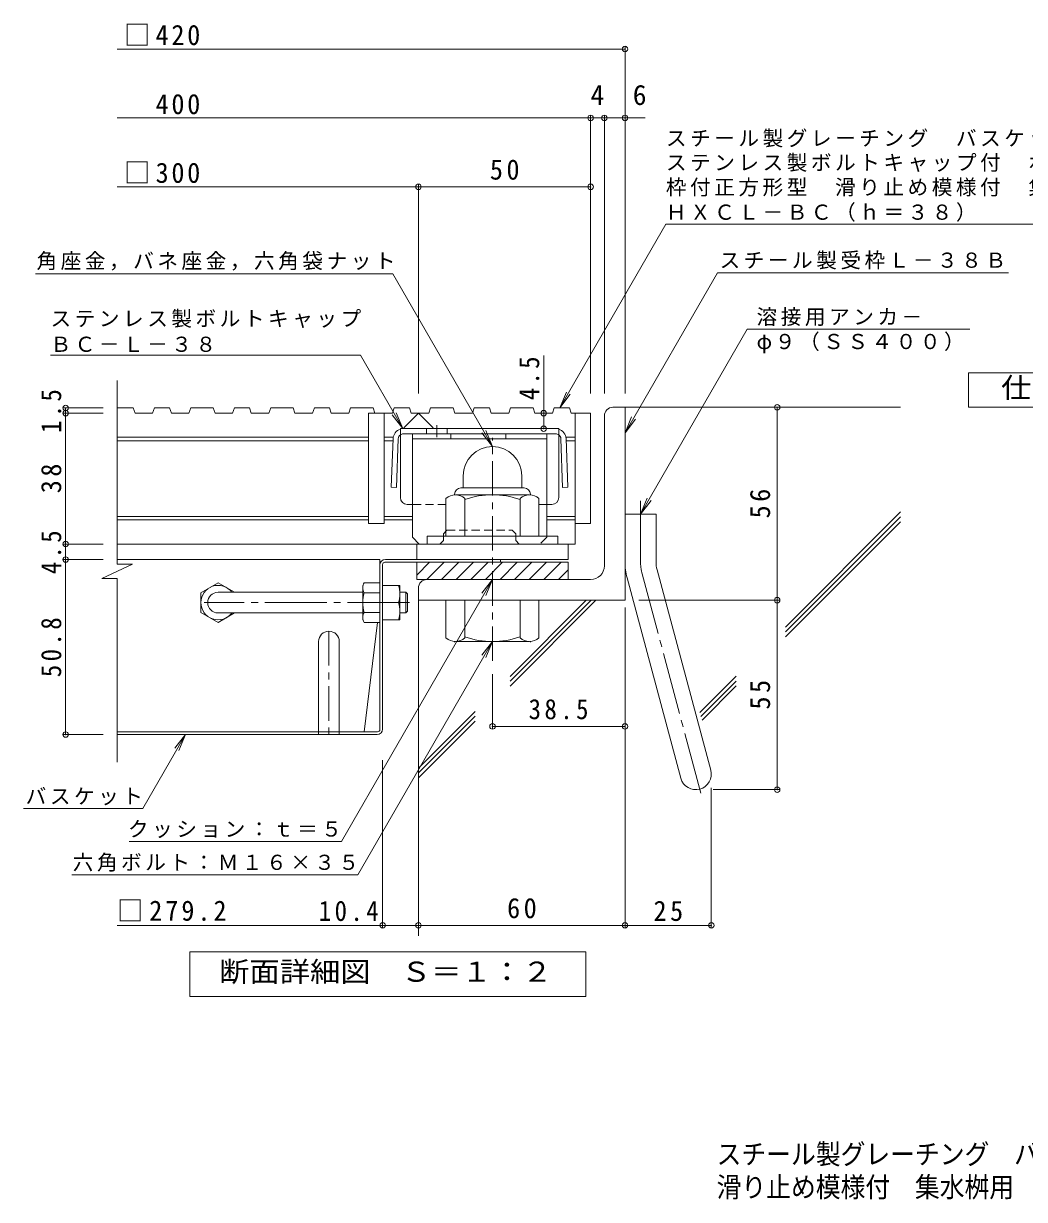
# Model space of a CAD drawing. Units: millimetres on the paper, enlarged 4 times, with parts at other scales. Extents: x -1070 to 1083, y -788 to 718.
# Drawn here: x -607 to -25, y -788 to -105 of the extents above; entities that cross this region are included whole.
import ezdxf
from ezdxf.enums import TextEntityAlignment as Align

# ---------------------------------------------------------------- set-up
doc = ezdxf.new("R2010")
doc.units = ezdxf.units.MM
doc.header["$LTSCALE"] = 4
doc.header["$PDMODE"] = 32
doc.header["$PDSIZE"] = 3.2
for name, pattern in [('CHAIN1', [8, 5, -1, 1, -1]), ('CHAIN2', [12, 9, -1, 1, -1]), ('DASHED1', [1.8, 1.2, -0.6])]:
    doc.linetypes.add(name, pattern=pattern)
for name, color, linetype, lineweight in [('D-1', 2, 'Continuous', 9), ('D-2', 3, 'Continuous', 9), ('D-4', 7, 'Continuous', 9), ('D-5', 7, 'Continuous', 9), ('D-6', 6, 'Continuous', 5), ('D-7', 2, 'Continuous', 9), ('D-8', 4, 'Continuous', 9), ('D-9', 2, 'Continuous', 9), ('D-B', 2, 'Continuous', 9)]:
    doc.layers.add(name, color=color, linetype=linetype, lineweight=lineweight)
doc.layers.add('F-0_F-0ﾚｲﾔ', color=2, linetype='Continuous')
doc.layers.add('F-F_F-Fﾚｲﾔ', color=2, linetype='Continuous')
doc.styles.add('ＭＳ ゴシック', font='')
doc.styles.get('ＭＳ ゴシック').set_extended_font_data('MS Gothic')

msp = doc.modelspace()

# ---------------------------------------------------------------- linework, layer by layer
at = {"layer": 'D-1'}
for p, q in [((-269.202, -419.934), (-269.202, -332.934)), ((-264.203, -327.934), (-257.203, -327.934)), ((-257.203, -439.934), (-257.203, -327.934)), ((-351.203, -367.734), (-351.203, -374.734)), ((-317.202, -367.714), (-317.202, -374.734)), ((-352.603, -374.734), (-315.802, -374.734)), ((-361.203, -402.734), (-361.203, -380.811)), ((-356.202, -378.334), (-356.202, -378.734)), ((-312.702, -378.734), (-355.703, -378.734)), ((-350.203, -402.734), (-350.203, -380.811)), ((-318.202, -402.734), (-318.202, -380.811)), ((-312.203, -378.334), (-312.203, -378.734)), ((-307.202, -402.734), (-307.202, -380.811)), ((-257.203, -389.934), (-239.202, -389.934)), ((-239.202, -417.564), (-239.202, -389.934)), ((-372.203, -407.334), (-372.203, -402.734)), ((-378.203, -427.934), (-378.203, -417.934)), ((-378.203, -425.407), (-370.73, -417.934)), ((-378.203, -417.934), (-290.203, -417.934)), ((-372.245, -427.934), (-362.245, -417.934)), ((-363.759, -427.934), (-353.759, -417.934)), ((-355.274, -427.934), (-345.274, -417.934)), ((-346.789, -427.934), (-336.789, -417.934)), ((-338.304, -427.934), (-328.304, -417.934)), ((-329.818, -427.934), (-319.818, -417.934)), ((-321.333, -427.934), (-311.333, -417.934)), ((-312.848, -427.934), (-302.848, -417.934)), ((-304.363, -427.934), (-294.363, -417.934)), ((-295.877, -427.934), (-290.203, -422.26)), ((-290.203, -427.934), (-290.203, -417.934)), ((-238.589, -422.223), (-207.405, -538.604)), ((-277.203, -427.934), (-378.203, -427.934)), ((-255.976, -426.882), (-224.791, -543.263)), ((-377.202, -432.934), (-377.202, -439.934)), ((-257.203, -439.934), (-377.202, -439.934)), ((-361.203, -439.934), (-361.203, -461.857)), ((-350.203, -439.934), (-350.203, -461.857)), ((-318.202, -439.934), (-318.202, -461.857)), ((-307.202, -439.934), (-307.202, -461.857)), ((-356.202, -464.334), (-356.202, -463.934)), ((-312.702, -463.934), (-355.703, -463.934)), ((-312.203, -464.334), (-312.203, -463.934))]:
    msp.add_line(p, q, dxfattribs=at)
at = {"layer": 'D-1', "linetype": 'CHAIN1'}
msp.add_line((-334.202, -475.141), (-334.202, -345.731), dxfattribs=at)
at = {"layer": 'D-1', "linetype": 'CHAIN2'}
for p, q in [((-248.203, -417.564), (-248.203, -382.324)), ((-247.283, -424.552), (-212.36, -554.885))]:
    msp.add_line(p, q, dxfattribs=at)
at = {"layer": 'D-1', "color": 3}
for p, q in [((-409.602, -435.334), (-493.602, -435.334)), ((-409.602, -447.334), (-493.602, -447.334))]:
    msp.add_line(p, q, dxfattribs=at)
at = {"layer": 'D-1', "color": 3, "linetype": 'CHAIN2'}
msp.add_line((-382.402, -441.334), (-501.602, -441.334), dxfattribs=at)
at = {"layer": 'D-1'}
msp.add_lwpolyline([(-296.203, -407.334), (-296.203, -402.734), (-372.203, -402.734)], dxfattribs=at)
for centre, radius, start, end in [((-264.203, -332.934), 5, 90, 180), ((-334.202, -367.734), 17, 0.06746, 180), ((-352.603, -378.334), 3.6, 90, 180), ((-315.802, -378.334), 3.6, 0, 90), ((-355.703, -387.054), 8.32, 48.62012, 131.38165), ((-334.202, -426.734), 48, 70.52881, 109.47119), ((-312.702, -387.054), 8.32, 48.61835, 131.37988), ((-277.203, -419.934), 8, 270, 0), ((-221.203, -417.564), 36, 180, 195), ((-221.203, -417.564), 18, 180, 195.00002), ((-372.203, -432.934), 5, 90, 180), ((-355.703, -455.614), 8.32, 228.61835, 311.37988), ((-334.202, -415.934), 48, 250.52881, 289.47119), ((-312.702, -455.614), 8.32, 228.62012, 311.38165), ((-216.098, -540.934), 9, 195.00014, 14.99991)]:
    msp.add_arc(centre, radius, start, end, dxfattribs=at)
at = {"layer": 'D-1', "linetype": 'CHAIN2'}
msp.add_arc((-221.203, -417.564), 27, 180, 194.99995, dxfattribs=at)
at = {"layer": 'D-1', "color": 3}
msp.add_arc((-493.602, -441.334), 6, 90, 270, dxfattribs=at)
at = {"layer": 'D-2'}
for p, q in [((-552.27, -418.993), (-552.27, -312.334)), ((-542.862, -328.334), (-552.27, -328.334)), ((-542.862, -328.334), (-541.839, -331.334)), ((-531.613, -331.334), (-541.839, -331.334)), ((-530.59, -328.334), (-531.613, -331.334)), ((-521.775, -328.334), (-530.59, -328.334)), ((-521.775, -328.334), (-520.753, -331.334)), ((-510.527, -331.334), (-520.753, -331.334)), ((-509.504, -328.334), (-510.527, -331.334)), ((-496.409, -328.334), (-509.504, -328.334)), ((-496.409, -328.334), (-495.386, -331.334)), ((-485.16, -331.334), (-495.386, -331.334)), ((-484.137, -328.334), (-485.16, -331.334)), ((-475.323, -328.334), (-484.137, -328.334)), ((-475.323, -328.334), (-474.3, -331.334)), ((-464.073, -331.334), (-474.3, -331.334)), ((-463.051, -328.334), (-464.073, -331.334)), ((-449.957, -328.334), (-463.051, -328.334)), ((-449.957, -328.334), (-448.933, -331.334)), ((-438.707, -331.334), (-448.933, -331.334)), ((-437.685, -328.334), (-438.707, -331.334)), ((-428.87, -328.334), (-437.685, -328.334)), ((-428.87, -328.334), (-427.847, -331.334)), ((-417.621, -331.334), (-427.847, -331.334)), ((-416.598, -328.334), (-417.621, -331.334)), ((-403.504, -328.334), (-416.598, -328.334)), ((-403.504, -328.334), (-402.481, -331.334)), ((-397.202, -331.334), (-397.202, -395.334)), ((-391.232, -328.334), (-392.255, -331.334)), ((-382.417, -328.334), (-391.232, -328.334)), ((-385.688, -339.819), (-377.203, -331.334)), ((-382.417, -328.334), (-381.394, -331.334)), ((-371.168, -331.334), (-381.394, -331.334)), ((-377.203, -331.334), (-368.718, -339.819)), ((-370.145, -328.334), (-371.168, -331.334)), ((-357.051, -328.334), (-370.145, -328.334)), ((-357.051, -328.334), (-356.028, -331.334)), ((-345.802, -331.334), (-356.028, -331.334)), ((-344.779, -328.334), (-345.802, -331.334)), ((-335.965, -328.334), (-344.779, -328.334)), ((-335.965, -328.334), (-334.942, -331.334)), ((-324.715, -331.334), (-334.942, -331.334)), ((-323.693, -328.334), (-324.715, -331.334)), ((-310.598, -328.334), (-323.693, -328.334)), ((-310.598, -328.334), (-309.575, -331.334)), ((-299.349, -331.334), (-309.575, -331.334)), ((-298.326, -328.334), (-299.349, -331.334)), ((-289.512, -328.334), (-298.326, -328.334)), ((-289.512, -328.334), (-288.489, -331.334)), ((-277.203, -331.334), (-288.489, -331.334)), ((-286.203, -331.334), (-286.203, -407.334)), ((-385.173, -340.334), (-385.688, -339.819)), ((-368.718, -339.819), (-369.232, -340.334)), ((-406.202, -345.334), (-552.27, -345.334)), ((-406.202, -347.334), (-552.27, -347.334)), ((-392.076, -345.334), (-397.202, -345.334)), ((-392.15, -347.334), (-397.202, -347.334)), ((-286.203, -345.334), (-291.329, -345.334)), ((-286.203, -347.334), (-291.255, -347.334)), ((-406.202, -391.334), (-552.27, -391.334)), ((-406.202, -393.334), (-552.27, -393.334)), ((-397.202, -395.334), (-406.202, -395.334)), ((-380.702, -391.334), (-397.202, -391.334)), ((-380.702, -393.334), (-397.202, -393.334)), ((-286.203, -391.334), (-302.702, -391.334)), ((-286.203, -393.334), (-302.702, -393.334)), ((-286.203, -407.334), (-552.27, -407.334)), ((-378.203, -416.334), (-378.203, -407.334)), ((-290.203, -416.334), (-290.203, -407.334)), ((-290.203, -416.334), (-378.203, -416.334)), ((-561.116, -427.275), (-543.277, -418.993)), ((-543.277, -418.993), (-552.27, -418.993)), ((-561.116, -427.275), (-552.27, -427.275)), ((-552.27, -533.934), (-552.27, -427.275))]:
    msp.add_line(p, q, dxfattribs=at)
for points in [[(-392.255, -331.334), (-406.202, -331.334), (-406.202, -395.334)], [(-277.203, -331.334), (-277.203, -395.334), (-286.203, -395.334)]]:
    msp.add_lwpolyline(points, dxfattribs=at)
at = {"layer": 'D-4'}
for p, q in [((-552.27, -119.934), (-257.202, -119.934)), ((-257.202, -319.934), (-257.202, -118.734)), ((-552.27, -159.934), (-245.456, -159.934)), ((-277.202, -319.934), (-277.202, -158.734)), ((-269.202, -319.934), (-269.202, -158.734)), ((-552.27, -199.934), (-277.202, -199.934)), ((-377.202, -319.934), (-377.202, -198.734)), ((-304.462, -331.334), (-304.462, -297.834)), ((-583.356, -328.334), (-560.27, -328.334)), ((-583.356, -331.334), (-560.27, -331.334)), ((-582.156, -328.334), (-582.156, -331.334)), ((-582.156, -331.334), (-582.156, -407.334)), ((-304.462, -340.334), (-304.462, -331.334)), ((-168.783, -439.934), (-168.783, -327.934)), ((-583.356, -407.334), (-560.27, -407.334)), ((-582.156, -407.334), (-582.156, -416.334)), ((-583.356, -416.334), (-560.27, -416.334)), ((-582.156, -416.334), (-582.156, -517.934)), ((-249.203, -439.934), (-167.583, -439.934)), ((-168.783, -549.934), (-168.783, -439.934)), ((-257.202, -444.109), (-257.202, -629.934)), ((-334.202, -482.946), (-334.202, -514.406)), ((-583.356, -517.934), (-560.27, -517.934)), ((-334.202, -513.206), (-257.202, -513.206)), ((-398.002, -629.934), (-398.002, -532.734)), ((-207.098, -629.934), (-207.098, -548.934)), ((-206.098, -549.934), (-167.583, -549.934)), ((-398.002, -628.734), (-552.27, -628.734)), ((-377.202, -628.734), (-398.002, -628.734))]:
    msp.add_line(p, q, dxfattribs=at)
msp.add_lwpolyline([(-377.202, -628.734), (-257.202, -628.734), (-207.098, -628.734)], dxfattribs=at)
for p in [(-257.202, -119.934), (-277.202, -159.934), (-269.202, -159.934), (-257.202, -159.934), (-377.202, -199.934), (-277.202, -199.934), (-582.156, -328.334), (-168.783, -327.934), (-582.156, -331.334), (-304.462, -331.334), (-304.462, -340.334), (-582.156, -407.334), (-582.156, -416.334), (-168.783, -439.934), (-334.202, -513.206), (-257.202, -513.206), (-582.156, -517.934), (-168.783, -549.934), (-398.002, -628.734), (-377.202, -628.734), (-257.202, -628.734), (-207.098, -628.734)]:
    msp.add_point(p, dxfattribs=at)
at = {"layer": 'D-5'}
for p, q in [((-233.476, -221.599), (-295.1, -328.334)), ((-233.476, -221.599), (58.524, -221.599)), ((-599.71, -250.448), (-392.103, -250.448)), ((-203.568, -249.804), (-34.441, -249.804)), ((-186.273, -282.669), (-56.815, -282.669)), ((-590.95, -297.747), (-410.95, -297.747)), ((-410.95, -297.747), (-386.362, -340.334)), ((-295.1, -328.334), (-291.273, -319.095)), ((-295.1, -328.334), (-289.012, -320.4)), ((-386.362, -340.334), (-392.45, -332.401)), ((-386.362, -340.334), (-390.189, -331.095)), ((-257.202, -342.701), (-253.375, -333.462)), ((-334.202, -350.734), (-340.29, -342.801)), ((-248.202, -389.934), (-242.115, -382)), ((-334.202, -427.934), (-421.964, -579.941)), ((-334.202, -427.934), (-340.29, -435.867)), ((-334.202, -427.934), (-338.029, -437.173)), ((-334.202, -463.934), (-338.029, -473.173)), ((-512.55, -517.934), (-518.638, -525.867)), ((-512.55, -517.934), (-516.377, -527.172)), ((-545.312, -579.941), (-421.964, -579.941)), ((-578.651, -599.406), (-412.417, -599.406))]:
    msp.add_line(p, q, dxfattribs=at)
at = {"layer": 'D-5', "color": 2}
for p, q in [((-57.775, -307.934), (32.224, -307.934)), ((-57.775, -327.934), (-57.775, -307.934)), ((32.224, -327.934), (-57.775, -327.934)), ((-510, -644), (-279.999, -644)), ((-510, -670), (-510, -644)), ((-279.999, -644), (-279.999, -670)), ((-279.999, -670), (-510, -670))]:
    msp.add_line(p, q, dxfattribs=at)
at = {"layer": 'D-5'}
for points in [[(-392.103, -250.448), (-334.202, -350.734), (-338.029, -341.495)], [(-203.568, -249.804), (-257.202, -342.701), (-251.115, -334.767)], [(-186.273, -282.669), (-248.202, -389.934), (-244.375, -380.695)], [(-412.417, -599.406), (-334.202, -463.934), (-340.29, -471.867)], [(-606.627, -560.941), (-537.38, -560.941), (-512.55, -517.934)]]:
    msp.add_lwpolyline(points, dxfattribs=at)
at = {"layer": 'D-6'}
for p, q in [((-257.202, -327.934), (-97.202, -327.934)), ((-164.052, -455.539), (-97.202, -388.689)), ((-164.052, -458.366), (-97.202, -391.515)), ((-164.052, -461.195), (-97.202, -394.345)), ((-377.202, -439.934), (-377.202, -634.734)), ((-323.993, -484.194), (-279.732, -439.934)), ((-323.993, -489.851), (-274.075, -439.934)), ((-323.993, -487.022), (-276.905, -439.934)), ((-213.684, -505.17), (-192.552, -484.038)), ((-213.086, -507.4), (-192.552, -486.865)), ((-212.488, -509.631), (-192.552, -489.694)), ((-377.202, -537.403), (-344.279, -504.48)), ((-377.202, -540.231), (-344.279, -507.307)), ((-377.202, -543.06), (-344.279, -510.136))]:
    msp.add_line(p, q, dxfattribs=at)
at = {"layer": 'D-7'}
for p, q in [((-399.602, -416.334), (-552.27, -416.334)), ((-399.602, -515), (-399.602, -416.334)), ((-396.402, -416.334), (-329.595, -416.334)), ((-329.595, -416.334), (-329.595, -417.934)), ((-398.002, -514.734), (-398.002, -419.267)), ((-396.669, -417.934), (-329.595, -417.934)), ((-400.911, -452.834), (-408.827, -516.334)), ((-408.827, -516.334), (-552.27, -516.334)), ((-401.202, -517.934), (-552.27, -517.934)), ((-400.936, -516.334), (-408.827, -516.334))]:
    msp.add_line(p, q, dxfattribs=at)
for centre, radius, start, end in [((-396.402, -419.534), 3.2, 90, 180), ((-396.669, -419.267), 1.333, 90, 180), ((-401.202, -514.734), 3.2, 270, 0), ((-400.936, -515), 1.333, 270, 0)]:
    msp.add_arc(centre, radius, start, end, dxfattribs=at)
at = {"layer": 'D-8'}
for p, q in [((-380.702, -346.334), (-302.702, -346.334)), ((-358.476, -346.334), (-358.476, -343.334)), ((-326.476, -346.334), (-326.476, -343.334)), ((-302.702, -403.334), (-302.702, -343.334)), ((-380.702, -403.334), (-376.702, -407.334))]:
    msp.add_line(p, q, dxfattribs=at)
at = {"layer": 'D-8', "linetype": 'DASHED1'}
for p, q in [((-362.702, -401.334), (-360.702, -399.334)), ((-362.702, -405.334), (-362.702, -401.334)), ((-360.702, -399.334), (-322.702, -399.334)), ((-320.702, -401.334), (-322.702, -399.334)), ((-320.702, -405.334), (-320.702, -401.334)), ((-364.702, -407.334), (-376.702, -407.334)), ((-362.702, -405.334), (-364.702, -407.334)), ((-320.702, -405.334), (-318.702, -407.334)), ((-306.702, -407.334), (-318.702, -407.334)), ((-302.702, -403.334), (-306.702, -407.334))]:
    msp.add_line(p, q, dxfattribs=at)
at = {"layer": 'D-8', "color": 2}
for p, q in [((-398.002, -431.334), (-388.002, -431.334)), ((-388.002, -451.334), (-388.002, -431.334)), ((-398.002, -441.334), (-388.868, -441.334)), ((-398.002, -451.334), (-388.002, -451.334)), ((-435.202, -463.934), (-435.202, -517.934)), ((-423.202, -463.934), (-423.202, -517.934))]:
    msp.add_line(p, q, dxfattribs=at)
at = {"layer": 'D-8', "color": 3}
for p, q in [((-388.002, -435.334), (-384.602, -435.334)), ((-384.602, -435.334), (-383.602, -436.334)), ((-383.602, -446.334), (-383.602, -436.334)), ((-384.602, -447.334), (-383.602, -446.334))]:
    msp.add_line(p, q, dxfattribs=at)
at = {"layer": 'D-8', "color": 2, "linetype": 'CHAIN1'}
for p, q in [((-382.629, -441.334), (-388.753, -441.334)), ((-429.202, -457.934), (-429.202, -517.934))]:
    msp.add_line(p, q, dxfattribs=at)
at = {"layer": 'D-8'}
msp.add_lwpolyline([(-380.702, -403.334), (-380.702, -343.334), (-302.702, -343.334)], dxfattribs=at)
at = {"layer": 'D-8', "color": 3}
msp.add_lwpolyline([(-388.002, -447.334), (-384.602, -447.334), (-384.602, -435.334)], dxfattribs=at)
at = {"layer": 'D-8', "color": 2}
for centre, radius, start, end in [((-402.869, -436.334), 14.866, 340.34633, 19.65366), ((-402.869, -446.334), 14.866, 340.34633, 19.65366), ((-429.202, -463.934), 6, 0, 180)]:
    msp.add_arc(centre, radius, start, end, dxfattribs=at)
at = {"layer": 'D-9', "linetype": 'DASHED1'}
for p, q in [((-387.702, -343.92), (-387.702, -340.334)), ((-295.702, -343.92), (-295.702, -340.334)), ((-361.203, -384.334), (-380.702, -384.334)), ((-302.702, -384.334), (-307.202, -384.334))]:
    msp.add_line(p, q, dxfattribs=at)
at = {"layer": 'D-9'}
for p, q in [((-295.702, -340.334), (-387.702, -340.334)), ((-372.589, -340.334), (-372.589, -343.334)), ((-360.589, -340.334), (-360.589, -343.334)), ((-391.917, -346.111), (-392.967, -374.334)), ((-388.919, -346.223), (-389.968, -374.415)), ((-387.702, -380.334), (-387.702, -343.92)), ((-297.467, -343.334), (-385.922, -343.334)), ((-295.702, -380.334), (-295.702, -343.92)), ((-291.488, -346.111), (-290.437, -374.334)), ((-389.968, -374.415), (-392.967, -374.334)), ((-380.702, -384.334), (-383.702, -384.334)), ((-299.702, -384.334), (-302.702, -384.334))]:
    msp.add_line(p, q, dxfattribs=at)
at = {"layer": 'D-9', "linetype": 'CHAIN1'}
msp.add_line((-366.589, -338.354), (-366.589, -345.314), dxfattribs=at)
at = {"layer": 'D-9'}
msp.add_lwpolyline([(-294.485, -346.223), (-293.437, -374.415), (-290.437, -374.334)], dxfattribs=at)
for centre, radius, start, end in [((-385.922, -346.334), 6, 107.26667, 177.86924), ((-297.483, -346.334), 6, 2.13076, 72.73333), ((-385.922, -346.334), 3, 126.41565, 177.86924), ((-385.922, -346.334), 3, 90, 126.41565), ((-297.483, -346.334), 3, 53.58435, 90), ((-297.483, -346.334), 3, 2.13076, 53.58435), ((-383.702, -380.334), 4, 180, 270), ((-299.702, -380.334), 4, 270, 0)]:
    msp.add_arc(centre, radius, start, end, dxfattribs=at)
at = {"layer": 'D-B'}
for p, q in [((-493.602, -429.834), (-503.602, -435.607)), ((-493.602, -429.834), (-484.076, -435.334)), ((-409.602, -431.334), (-408.736, -429.834)), ((-399.602, -429.834), (-408.736, -429.834)), ((-503.602, -435.607), (-503.602, -447.06)), ((-409.602, -451.334), (-409.602, -431.334)), ((-408.736, -435.607), (-399.602, -435.607)), ((-493.602, -452.834), (-503.602, -447.06)), ((-493.602, -452.834), (-484.076, -447.334)), ((-408.736, -447.06), (-399.602, -447.06)), ((-409.602, -451.334), (-408.736, -452.834)), ((-399.602, -452.834), (-408.736, -452.834))]:
    msp.add_line(p, q, dxfattribs=at)
for centre, radius, start, end in [((-403.038, -433.123), 6.579, 149.99998, 176.07924), ((-493.602, -441.334), 10, 36.87019, 323.12981), ((-404.133, -432.654), 5.47, 180.2103, 212.68507), ((-390.237, -441.334), 19.365, 162.79973, 197.20026), ((-404.133, -450.014), 5.47, 147.31491, 179.78969), ((-403.038, -449.544), 6.579, 183.92075, 210)]:
    msp.add_arc(centre, radius, start, end, dxfattribs=at)

# ---------------------------------------------------------------- texts
at = {"layer": 'D-4', "color": 2, "style": 'ＭＳ ゴシック'}
for s, p in [('4', (-277.202, -155.934)), ('6', (-252.703, -155.934))]:
    msp.add_text(s, height=11.73, dxfattribs=at).set_placement(p, align=Align.BOTTOM_LEFT)
at = {"layer": 'D-4', "color": 2, "char_height": 11.73, "attachment_point": 7, "style": 'ＭＳ ゴシック'}
for s, insert in [('\\T1.21;\\W0.95;□420', (-548.27, -117.913)), ('\\T1.21;\\W0.95;\u3000400', (-548.27, -157.914)), ('\\T1.27;\\W0.95;50', (-335.702, -195.934)), ('\\T1.21;\\W0.95;□300', (-548.27, -197.934)), ('\\T1.28;\\W0.9;38.5', (-313.202, -509.206)), ('\\T1.23;\\W0.95;□279.2', (-552.27, -626.334)), ('\\T1.27;\\W0.95;60', (-325.702, -624.734)), ('\\T1.28;\\W0.9;10.4', (-435.102, -626.334)), ('\\T1.27;\\W0.95;25', (-240.65, -626.334))]:
    msp.add_mtext(s, dxfattribs=dict(at, insert=insert))
at = {"layer": 'D-4', "color": 2, "char_height": 11.73, "attachment_point": 7, "rotation": 90, "style": 'ＭＳ ゴシック'}
for s, insert in [('\\T1.27;\\W0.9;4.5', (-306.862, -323.834)), ('\\T1.27;\\W0.9;1.5', (-584.556, -342.834)), ('\\T1.27;\\W0.95;38', (-584.556, -377.834)), ('\\T1.27;\\W0.95;56', (-172.783, -392.434)), ('\\T1.27;\\W0.9;4.5', (-584.556, -424.834)), ('\\T1.28;\\W0.9;50.8', (-584.556, -484.634)), ('\\T1.27;\\W0.95;55', (-172.783, -503.434))]:
    msp.add_mtext(s, dxfattribs=dict(at, insert=insert))
at = {"layer": 'D-5', "color": 2, "style": 'ＭＳ ゴシック', "width": 1.1}
for s, p in [('仕\u3000様', (-38.776, -325.933)), ('断面詳細図\u3000Ｓ＝１：２', (-493, -665))]:
    msp.add_text(s, height=11.73, dxfattribs=at).set_placement(p, align=Align.BOTTOM_LEFT)
at = {"layer": 'D-5', "char_height": 8.798, "attachment_point": 7, "style": 'ＭＳ ゴシック'}
for s, insert in [('\\T1.17;スチール製グレーチング\u3000バスケット付', (-233.476, -177.073)), ('\\T1.17;ステンレス製ボルトキャップ付\u3000ボルト固定式', (-233.476, -191.304)), ('\\T1.17;枠付正方形型\u3000滑り止め模様付\u3000集水桝用', (-233.476, -205.535)), ('\\T1.17;ＨＸＣＬ－ＢＣ（ｈ＝３８）', (-233.476, -220.19)), ('\\T1.17;角座金，バネ座金，六角袋ナット', (-599.098, -248.584)), ('\\T1.17;スチール製受枠Ｌ－３８Ｂ', (-202.321, -247.901)), ('\\T1.17;ステンレス製ボルトキャップ', (-590.95, -281.884)), ('\\T1.17;溶接用アンカ－', (-180.815, -280.805)), ('\\T1.17;φ９（ＳＳ４００）', (-180.815, -296.532)), ('\\T1.17;ＢＣ－Ｌ－３８', (-590.95, -295.884)), ('\\T1.17;バスケット', (-605.38, -559.038)), ('\\T1.17;クッション：ｔ＝５', (-545.965, -578.078)), ('\\T1.17;六角ボルト：Ｍ１６×３５', (-578.045, -597.543))]:
    msp.add_mtext(s, dxfattribs=dict(at, insert=insert))
at = {"layer": 'F-0_F-0ﾚｲﾔ', "style": 'ＭＳ ゴシック', "width": 0.9}
msp.add_text('滑り止め模様付\u3000集水桝用\u3000ＨＸＣＬ－ＢＣ\u3000３３３８－ｂ－Ｋ＋ＤＫ－３００－Ｚ', height=11.73, dxfattribs=at).set_placement((-203.979, -790.039), align=Align.BOTTOM_LEFT)
at = {"layer": 'F-F_F-Fﾚｲﾔ', "style": 'ＭＳ ゴシック', "width": 0.9}
msp.add_text('スチール製グレーチング\u3000バスケット付\u3000ステンレス製ボルトキャップ付\u3000ボルト固定式\u3000枠付正方形型', height=11.73, dxfattribs=at).set_placement((-203.979, -770.922), align=Align.BOTTOM_LEFT)

doc.saveas('drawing.dxf')
